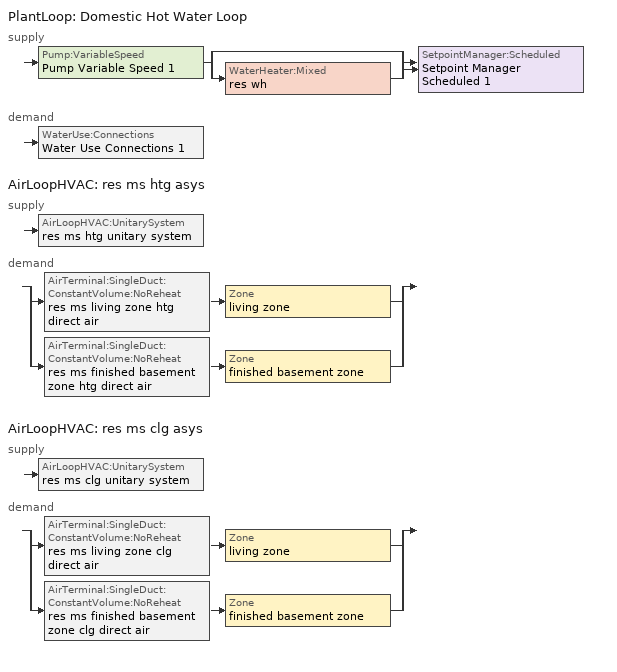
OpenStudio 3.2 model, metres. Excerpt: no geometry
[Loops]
PlantLoop 'Domestic Hot Water Loop'
 supply: Pump:VariableSpeed 'Pump Variable Speed 1' > split
  | bypass
  | WaterHeater:Mixed 'res wh'
  join > SetpointManager:Scheduled 'Setpoint Manager Scheduled 1'
 demand: WaterUse:Connections 'Water Use Connections 1'
AirLoopHVAC 'res ms htg asys'
 supply: AirLoopHVAC:UnitarySystem 'res ms htg unitary system'
 demand: split
  | AirTerminal:SingleDuct:ConstantVolume:NoReheat 'res ms living zone htg direct air' > Zone 'living zone'
  | AirTerminal:SingleDuct:ConstantVolume:NoReheat 'res ms finished basement zone htg direct air' > Zone 'finished basement zone'
AirLoopHVAC 'res ms clg asys'
 supply: AirLoopHVAC:UnitarySystem 'res ms clg unitary system'
 demand: split
  | AirTerminal:SingleDuct:ConstantVolume:NoReheat 'res ms living zone clg direct air' > Zone 'living zone'
  | AirTerminal:SingleDuct:ConstantVolume:NoReheat 'res ms finished basement zone clg direct air' > Zone 'finished basement zone'
[Sizing:Zone] Zone Cooling Design Supply Air Temperature Input Method=SupplyAirTemperature; Zone Cooling Design Supply Air Temperature {C}=14; Zone Cooling Design Supply Air Temperature Difference {deltaC}=11.11; Zone Heating Design Supply Air Temperature Input Method=SupplyAirTemperature; Zone Heating Design Supply Air Temperature {C}=40; Zone Heating Design Supply Air Temperature Difference {deltaC}=11.11; Zone Cooling Design Supply Air Humidity Ratio {kg-H2O/kg-air}=0.0085; Zone Heating Design Supply Air Humidity Ratio {kg-H2O/kg-air}=0.008; Cooling Design Air Flow Method=DesignDay; Heating Design Air Flow Method=DesignDay; Account for Dedicated Outdoor Air System=No; Dedicated Outdoor Air System Control Strategy=NeutralSupplyAir; Dedicated Outdoor Air Low Setpoint Temperature for Design {C}=autosize; Dedicated Outdoor Air High Setpoint Temperature for Design {C}=autosize
living zone; finished basement zone
[Zone equipment]
living zone: res ms living zone htg direct air, res ms living zone clg direct air
finished basement zone: res ms finished basement zone htg direct air, res ms finished basement zone clg direct air
[PlantLoop]
Domestic Hot Water Loop: Glycol Concentration=0; Maximum Loop Flow Rate {m3/s}=0.01; Plant Loop Volume {m3}=0.003; Load Distribution Scheme=Optimal
[Sizing:Plant]
Domestic Hot Water Loop: Loop Type=Heating; Design Loop Exit Temperature {C}=51.6667; Loop Design Temperature Difference {deltaC}=5.55556; Sizing Option=NonCoincident; Zone Timesteps in Averaging Window=1; Coincident Sizing Factor Mode=None
[Pump:VariableSpeed]
Pump Variable Speed 1: Rated Flow Rate {m3/s}=0.01; Rated Pump Head {Pa}=1; Rated Power Consumption {W}=0; Motor Efficiency=1; Fraction of Motor Inefficiencies to Fluid Stream=0; Coefficient 1 of the Part Load Performance Curve=0; Coefficient 2 of the Part Load Performance Curve=1; Coefficient 3 of the Part Load Performance Curve=0; Coefficient 4 of the Part Load Performance Curve=0; Pump Control Type=Intermittent; Skin Loss Radiative Fraction=0.5; Design Power Sizing Method=PowerPerFlowPerPressure; Design Electric Power per Unit Flow Rate {W/(m3/s)}=348701.1; Design Shaft Power per Unit Flow Rate per Unit Head {W-s/m3-Pa}=1.28205; Design Minimum Flow Rate Fraction=0
[SetpointManager:Scheduled]
Setpoint Manager Scheduled 1: Control Variable=Temperature; Schedule=dhw temp
[WaterHeater:Mixed]
res wh: Tank Volume {m3}=0.143846; Setpoint Temperature Schedule=WH Setpoint Temp; Deadband Temperature Difference {deltaC}=2; Maximum Temperature Limit {C}=99; Heater Control Type=Cycle; Heater Maximum Capacity {W}=11722.8; Heater Minimum Capacity {W}=0; Heater Fuel Type=NaturalGas; Heater Thermal Efficiency=0.773298; Off Cycle Parasitic Fuel Consumption Rate {W}=0; Off Cycle Parasitic Fuel Type=Electricity; Off Cycle Parasitic Heat Fraction to Tank=0; On Cycle Parasitic Fuel Consumption Rate {W}=0; On Cycle Parasitic Fuel Type=Electricity; On Cycle Parasitic Heat Fraction to Tank=0; Ambient Temperature Indicator=ThermalZone; Ambient Temperature Thermal Zone=finished basement zone; Off Cycle Loss Coefficient to Ambient Temperature {W/K}=4.15693; Off Cycle Loss Fraction to Thermal Zone=0.64; On Cycle Loss Coefficient to Ambient Temperature {W/K}=4.15693; On Cycle Loss Fraction to Thermal Zone=1; Use Side Effectiveness=1; Source Side Effectiveness=1; Use Side Design Flow Rate {m3/s}=autosize; Source Side Design Flow Rate {m3/s}=autosize; Indirect Water Heating Recovery Time {hr}=1.5; Source Side Flow Control Mode=IndirectHeatPrimarySetpoint
[WaterHeater:Sizing]
res wh: Design Mode=PeakDraw; Time Storage Can Meet Peak Draw {hr}=0.538503; Time for Tank Recovery {hr}=0; Nominal Tank Volume for Autosizing Plant Connections {m3}=1
[WaterUse:Connections]
Water Use Connections 1: Drain Water Heat Exchanger Type=None; Drain Water Heat Exchanger Destination=Plant; Water Use Equipment Name 1=res shower; Water Use Equipment Name 2=res sink; Water Use Equipment Name 3=res bath; Water Use Equipment Name 4=res shower dist; Water Use Equipment Name 5=res sink dist; Water Use Equipment Name 6=res bath dist; Water Use Equipment Name 7=res dw; Water Use Equipment Name 8=res cw
[WaterUse:Equipment:Definition]
Name | Peak Flow Rate {m3/s} | Target Temperature Schedule
res shower | 0.0176332 | fixtures temperature schedule
res sink | 0.0157378 | fixtures temperature schedule
res bath | 0.00441644 | fixtures temperature schedule
res shower dist; res sink dist; res bath dist | 0 | fixtures temperature schedule
res dw | 0.00104011 | res dw temperature schedule
res cw | 0.00629939 | res cw temperature schedule
[OtherEquipment:Definition] Design Level Calculation Method=EquipmentLevel; Fraction Radiant=0; Fraction Lost=0
Name | Design Level {W} | Fraction Latent
res shower | 507081 | 0.487197
res sink | 158036 | 0.312221
res bath | 65146.3 | 0
[EnergyManagementSystem:Sensor]
Name | Output Variable or Output Meter Index Key | Output Variable or Output Meter
res_shower_tout | res wh | Water Heater Use Side Outlet Temperature
res_ceil_fan_tin_sensor; res_af_1_tin_s | living zone | Zone Mean Air Temperature
res_af_1_tt_s | living zone | Zone Outdoor Air Drybulb Temperature
res_ds_res_ms_clg_asys_fan_rtf_s | res ms clg supply fan | Fan Runtime Fraction
res_ds_res_ms_htg_asys_fan_rtf_s | res ms htg supply fan | Fan Runtime Fraction
res_ds_res_ms_clg_asys_win_s; res_ds_res_ms_htg_asys_win_s | living zone | Zone Mean Air Humidity Ratio
[Coil:Heating:DX:MultiSpeed]
res ms htg coil: Availability Schedule=Always On Discrete; Minimum Outdoor Dry-Bulb Temperature for Compressor Operation {C}=-34.4444; Crankcase Heater Capacity {W}=0; Maximum Outdoor Dry-Bulb Temperature for Crankcase Heater Operation {C}=10; Defrost Energy Input Ratio Function of Temperature Curve=DefrostEIR; Maximum Outdoor Dry-Bulb Temperature for Defrost Operation {C}=4.44444; Defrost Strategy=ReverseCycle; Defrost Control=Timed; Defrost Time Period Fraction=0.058333; Resistive Defrost Heater Capacity {W}=autosize; Apply Part Load Fraction to Speeds Greater than 1=No; Fuel Type=Electricity; Region number for Calculating HSPF=4
[Coil:Heating:Electric]
res ms supp heater: Availability Schedule=Always On Discrete; Efficiency=1; Nominal Capacity {W}=0
[Fan:OnOff] Availability Schedule=Always On Discrete; Fan Total Efficiency=0.167946; Pressure Rise {Pa}=24.91; Maximum Flow Rate {m3/s}=autosize; Motor Efficiency=1; Motor In Airstream Fraction=1
Name | Fan Power Ratio Function of Speed Ratio Curve | Fan Efficiency Ratio Function of Speed Ratio Curve
res ms htg supply fan | res ms fan power curve | res ms fan eff curve
res ms clg supply fan | res ms fan power curve 1 | res ms fan eff curve 1
[UnitarySystemPerformance:Multispeed] Single Mode Operation=No
Name | Heating Speed Supply Air Flow Ratio 1 | Cooling Speed Supply Air Flow Ratio 1 | Heating Speed Supply Air Flow Ratio 2 | Cooling Speed Supply Air Flow Ratio 2 | Heating Speed Supply Air Flow Ratio 3 | Cooling Speed Supply Air Flow Ratio 3 | Heating Speed Supply Air Flow Ratio 4 | Cooling Speed Supply Air Flow Ratio 4
Unitary System Performance Multispeed 1 | 0.555556 | 1e-09 | 0.666667 | 1e-09 | 0.777778 | 1e-09 | 1 | 1e-09
Unitary System Performance Multispeed 2 | 1e-09 | 0.529412 | 1e-09 | 0.647059 | 1e-09 | 0.764706 | 1e-09 | 1
[AirLoopHVAC:UnitarySystem] Control Type=Load; Controlling Zone or Thermostat Location=living zone; Dehumidification Control Type=None; Availability Schedule=Always On Discrete; Fan Placement=BlowThrough; Supply Air Fan Operating Mode Schedule=Always Off Discrete; DX Heating Coil Sizing Ratio=1; Use DOAS DX Cooling Coil=No; DOAS DX Cooling Coil Leaving Minimum Air Temperature {C}=2; Latent Load Control=SensibleOnlyLoadControl; Supply Air Flow Rate During Cooling Operation {m3/s}=Autosize; Supply Air Flow Rate During Heating Operation {m3/s}=Autosize; Supply Air Flow Rate When No Cooling or Heating is Required {m3/s}=0; Maximum Supply Air Temperature {C}=93.3333; Maximum Outdoor Dry-Bulb Temperature for Supplemental Heater Operation {C}=4.44444; Maximum Cycling Rate {cycles/hr}=2.5; Heat Pump Time Constant {s}=60; Fraction of On-Cycle Power Use=0.01; Heat Pump Fan Delay Time {s}=60; Ancilliary On-Cycle Electric Power {W}=0; Ancilliary Off-Cycle Electric Power {W}=0
Name | Supply Fan | Heating Coil | Supplemental Heating Coil | Design Specification Multispeed Object | Cooling Coil
res ms htg unitary system | res ms htg supply fan | res ms htg coil | res ms supp heater | Unitary System Performance Multispeed 1
res ms clg unitary system | res ms clg supply fan |  |  | Unitary System Performance Multispeed 2 | res ms clg coil
[AirLoopHVAC] Availability Schedule=Always On Discrete; Design Supply Air Flow Rate {m3/s}=autosize; Design Return Air Flow Fraction of Supply Air Flow=1
res ms htg asys; res ms clg asys
[Sizing:System] Type of Load to Size On=Sensible; Design Outdoor Air Flow Rate {m3/s}=Autosize; Central Heating Maximum System Air Flow Ratio=0.3; Preheat Design Temperature {C}=7; Preheat Design Humidity Ratio {kg-H2O/kg-Air}=0.008; Precool Design Temperature {C}=12.8; Precool Design Humidity Ratio {kg-H2O/kg-Air}=0.008; Central Cooling Design Supply Air Temperature {C}=12.8; Central Heating Design Supply Air Temperature {C}=16.7; Sizing Option=NonCoincident; 100% Outdoor Air in Cooling=Yes; 100% Outdoor Air in Heating=Yes; Central Cooling Design Supply Air Humidity Ratio {kg-H2O/kg-Air}=0.0085; Central Heating Design Supply Air Humidity Ratio {kg-H2O/kg-Air}=0.008; Cooling Design Air Flow Method=DesignDay; Cooling Design Air Flow Rate {m3/s}=0; Heating Design Air Flow Method=DesignDay; Heating Design Air Flow Rate {m3/s}=0; System Outdoor Air Method=ZoneSum; Zone Maximum Outdoor Air Fraction=1; Cooling Supply Air Flow Rate Per Floor Area {m3/s-m2}=0.00996765; Cooling Fraction of Autosized Cooling Supply Air Flow Rate=1; Cooling Supply Air Flow Rate Per Unit Cooling Capacity {m3/s-W}=3.94755e-05; Heating Supply Air Flow Rate Per Floor Area {m3/s-m2}=0.00996765; Heating Fraction of Autosized Heating Supply Air Flow Rate=1; Heating Fraction of Autosized Cooling Supply Air Flow Rate=1; Heating Supply Air Flow Rate Per Unit Heating Capacity {m3/s-W}=3.15882e-05; Cooling Design Capacity Method=CoolingDesignCapacity; Cooling Design Capacity {W}=autosize; Cooling Design Capacity Per Floor Area {W/m2}=234.7; Fraction of Autosized Cooling Design Capacity=1; Heating Design Capacity Method=HeatingDesignCapacity; Heating Design Capacity {W}=autosize; Heating Design Capacity Per Floor Area {W/m2}=157; Fraction of Autosized Heating Design Capacity=1; Central Cooling Capacity Control Method=OnOff
res ms htg asys; res ms clg asys
[AirTerminal:SingleDuct:ConstantVolume:NoReheat] Availability Schedule=Always On Discrete; Maximum Air Flow Rate {m3/s}=AutoSize
res ms living zone htg direct air; res ms finished basement zone htg direct air; res ms living zone clg direct air; res ms finished basement zone clg direct air
[Coil:Cooling:DX:MultiSpeed:StageData] Gross Rated Total Cooling Capacity {W}=autosize; Rated Air Flow Rate {m3/s}=autosize; Rated Evaporator Fan Power Per Volume Flow Rate {W/(m3/s)}=773.3; Nominal Time for Condensate Removal to Begin {s}=1000; Ratio of Initial Moisture Evaporation Rate and Steady State Latent Capacity=1.5; Maximum Cycling Rate {cycles/hr}=3; Latent Capacity Time Constant {s}=45; Rated Waste Heat Fraction of Power Input=0.2; Waste Heat Function of Temperature Curve=ConstantBiquadratic 1; Evaporative Condenser Effectiveness=0.9; Evaporative Condenser Air Flow Rate {m3/s}=autosize; Rated Evaporative Condenser Pump Power Consumption {W}=autosize
Name | Gross Rated Sensible Heat Ratio | Gross Rated Cooling COP {W/W} | Total Cooling Capacity Function of Temperature Curve | Total Cooling Capacity Function of Flow Fraction Curve | Energy Input Ratio Function of Temperature Curve | Energy Input Ratio Function of Flow Fraction Curve | Part Load Fraction Correlation Curve
Coil Cooling DX Multi Speed Stage Data 1 | 0.862559 | 4.36175 | Cool-Cap-fT2 | Cool-Cap-fFF2 | Cool-EIR-fT2 | Cool-EIR-fFF2 | Cool-PLF-fPLR2
Coil Cooling DX Multi Speed Stage Data 2 | 0.798702 | 3.77512 | Cool-Cap-fT4 | Cool-Cap-fFF4 | Cool-EIR-fT4 | Cool-EIR-fFF4 | Cool-PLF-fPLR4
Coil Cooling DX Multi Speed Stage Data 3 | 0.757094 | 3.17313 | Cool-Cap-fT6 | Cool-Cap-fFF6 | Cool-EIR-fT6 | Cool-EIR-fFF6 | Cool-PLF-fPLR6
Coil Cooling DX Multi Speed Stage Data 4 | 0.702552 | 2.34548 | Cool-Cap-fT10 | Cool-Cap-fFF10 | Cool-EIR-fT10 | Cool-EIR-fFF10 | Cool-PLF-fPLR10
[Coil:Cooling:DX:MultiSpeed]
res ms clg coil: Condenser Type=AirCooled; Minimum Outdoor Dry-Bulb Temperature for Compressor Operation {C}=-25; Apply Part Load Fraction to Speeds Greater than 1=No; Apply Latent Degradation to Speeds Greater than 1=No; Crankcase Heater Capacity {W}=0; Maximum Outdoor Dry-Bulb Temperature for Crankcase Heater Operation {C}=10; Basin Heater Capacity {W/K}=0; Basin Heater Setpoint Temperature {C}=2; Fuel Type=Electricity; Stage 1=Coil Cooling DX Multi Speed Stage Data 1; Stage 2=Coil Cooling DX Multi Speed Stage Data 2; Stage 3=Coil Cooling DX Multi Speed Stage Data 3; Stage 4=Coil Cooling DX Multi Speed Stage Data 4
[ElectricEquipment:Definition] Design Level Calculation Method=EquipmentLevel
Name | Design Level {W} | Fraction Latent | Fraction Radiant | Fraction Lost
res dw | 136388 | 0.15 | 0.36 | 0.25
res cw | 70491.5 | 0 | 0.48 | 0.2
[EnergyManagementSystem:Subroutine]
res_ds_res_ms_clg_asys_lk_subrout: Set f_sup = 0.1499250749250749; Set f_ret = 0.0750749250749251; Set f_OA = 0.0748501498501498; Set oafrate = f_OA * res_ds_res_ms_clg_asys_AhVfr; Set suplkfrate = f_sup * res_ds_res_ms_clg_asys_AhVfr; Set retlkfrate = f_ret * res_ds_res_ms_clg_asys_AhVfr; Set res_ds_res_ms_clg_asys_AhToLiv = (@Abs (suplkfrate-retlkfrate-oafrate)); Set res_ds_res_ms_clg_asys_LivToAh = 0; Set res_ds_res_ms_clg_asys_lk_sup_fan_equiv = 0; Set res_ds_res_ms_clg_asys_lk_ret_fan_equiv = oafrate; If res_ds_res_ms_clg_asys_AhMfr>0; Set h_SA=(@HFnTdbW res_ds_res_ms_clg_asys_AhTt res_ds_res_ms_clg_asys_AhWt); Set h_AHZ=(@HFnTdbW res_ds_res_ms_clg_asys_AhT res_ds_res_ms_clg_asys_AhW); Set h_RA=(@HFnTdbW res_ds_res_ms_clg_asys_RaT res_ds_res_ms_clg_asys_RaW); Set h_fg=(@HfgAirFnWTdb res_ds_res_ms_clg_asys_AhWt res_ds_res_ms_clg_asys_AhTt); Set SALkQtot=f_sup*res_ds_res_ms_clg_asys_AhMfr*(h_RA-h_SA); Set temp1=h_fg*(res_ds_res_ms_clg_asys_RaW-res_ds_res_ms_clg_asys_AhWt); Set res_ds_res_ms_clg_asys_SupLatLkToLv = f_sup*res_ds_res_ms_clg_asys_AhMfr*temp1; Set res_ds_res_ms_clg_asys_SupSLkToLv = SALkQtot-res_ds_res_ms_clg_asys_SupLatLkToLv; Set eTm=(res_ds_res_ms_clg_asys_FanRtf/(res_ds_res_ms_clg_asys_AhMfr*1006.0))*213.889; Set eTm=0-eTm; Set temp4=res_ds_res_ms_clg_asys_AhT; Set tsup=temp4+((res_ds_res_ms_clg_asys_AhTt-res_ds_res_ms_clg_asys_AhT)*(@Exp eTm)); Set temp5=tsup-res_ds_res_ms_clg_asys_AhTt; Set res_ds_res_ms_clg_asys_SupDCnToLv = res_ds_res_ms_clg_asys_AhMfr*1006.0*temp5; Set res_ds_res_ms_clg_asys_SupDCnToAh = 0-res_ds_res_ms_clg_asys_SupDCnToLv; Set eTm=(res_ds_res_ms_clg_asys_FanRtf/(res_ds_res_ms_clg_asys_AhMfr*1006.0))*158.436; Set eTm=0-eTm; Set temp6=res_ds_res_ms_clg_asys_AhT; Set tret=temp6+((res_ds_res_ms_clg_asys_RaT-res_ds_res_ms_clg_asys_AhT)*(@Exp eTm)); Set temp7=tret-res_ds_res_ms_clg_asys_RaT; Set res_ds_res_ms_clg_asys_RetDCnToPl=res_ds_res_ms_clg_asys_AhMfr*1006.0*temp7; Set res_ds_res_ms_clg_asys_RetDCnToAh=0-res_ds_res_ms_clg_asys_RetDCnToPl; Set res_ds_res_ms_clg_asys_RetLatLk=0; Set temp2=(res_ds_res_ms_clg_asys_AhT-res_ds_res_ms_clg_asys_RaT); Set res_ds_res_ms_clg_asys_RetSLk=f_ret*res_ds_res_ms_clg_asys_AhMfr*1006.0*temp2; Set QtLkToAHZn=f_sup*res_ds_res_ms_clg_asys_AhMfr*(h_SA-h_AHZ); Set temp3=(res_ds_res_ms_clg_asys_AhWt-res_ds_res_ms_clg_asys_AhW); Set res_ds_res_ms_clg_asys_SupLatLkToAh=f_sup*res_ds_res_ms_clg_asys_AhMfr*h_fg; Set res_ds_res_ms_clg_asys_SupLatLkToAh=res_ds_res_ms_clg_asys_SupLatLkToAh*temp3; Set res_ds_res_ms_clg_asys_SupSLkToAh=QtLkToAHZn-res_ds_res_ms_clg_asys_SupLatLkToAh; Else; Set res_ds_res_ms_clg_asys_SupLatLkToLv=0; Set res_ds_res_ms_clg_asys_SupSLkToLv=0; Set res_ds_res_ms_clg_asys_SupDCnToLv=0; Set res_ds_res_ms_clg_asys_SupDCnToAh=0; Set res_ds_res_ms_clg_asys_RetDCnToPl=0; Set res_ds_res_ms_clg_asys_RetDCnToAh=0; Set res_ds_res_ms_clg_asys_RetLatLk=0; Set res_ds_res_ms_clg_asys_RetSLk=0; Set res_ds_res_ms_clg_asys_SupLatLkToAh=0; Set res_ds_res_ms_clg_asys_SupSLkToAh=0; EndIf
res_ds_res_ms_htg_asys_lk_subrout: Set f_sup = 0.1499250749250749; Set f_ret = 0.0750749250749251; Set f_OA = 0.0748501498501498; Set oafrate = f_OA * res_ds_res_ms_htg_asys_AhVfr; Set suplkfrate = f_sup * res_ds_res_ms_htg_asys_AhVfr; Set retlkfrate = f_ret * res_ds_res_ms_htg_asys_AhVfr; Set res_ds_res_ms_htg_asys_AhToLiv = (@Abs (suplkfrate-retlkfrate-oafrate)); Set res_ds_res_ms_htg_asys_LivToAh = 0; Set res_ds_res_ms_htg_asys_lk_sup_fan_equiv = 0; Set res_ds_res_ms_htg_asys_lk_ret_fan_equiv = oafrate; If res_ds_res_ms_htg_asys_AhMfr>0; Set h_SA=(@HFnTdbW res_ds_res_ms_htg_asys_AhTt res_ds_res_ms_htg_asys_AhWt); Set h_AHZ=(@HFnTdbW res_ds_res_ms_htg_asys_AhT res_ds_res_ms_htg_asys_AhW); Set h_RA=(@HFnTdbW res_ds_res_ms_htg_asys_RaT res_ds_res_ms_htg_asys_RaW); Set h_fg=(@HfgAirFnWTdb res_ds_res_ms_htg_asys_AhWt res_ds_res_ms_htg_asys_AhTt); Set SALkQtot=f_sup*res_ds_res_ms_htg_asys_AhMfr*(h_RA-h_SA); Set temp1=h_fg*(res_ds_res_ms_htg_asys_RaW-res_ds_res_ms_htg_asys_AhWt); Set res_ds_res_ms_htg_asys_SupLatLkToLv = f_sup*res_ds_res_ms_htg_asys_AhMfr*temp1; Set res_ds_res_ms_htg_asys_SupSLkToLv = SALkQtot-res_ds_res_ms_htg_asys_SupLatLkToLv; Set eTm=(res_ds_res_ms_htg_asys_FanRtf/(res_ds_res_ms_htg_asys_AhMfr*1006.0))*213.889; Set eTm=0-eTm; Set temp4=res_ds_res_ms_htg_asys_AhT; Set tsup=temp4+((res_ds_res_ms_htg_asys_AhTt-res_ds_res_ms_htg_asys_AhT)*(@Exp eTm)); Set temp5=tsup-res_ds_res_ms_htg_asys_AhTt; Set res_ds_res_ms_htg_asys_SupDCnToLv = res_ds_res_ms_htg_asys_AhMfr*1006.0*temp5; Set res_ds_res_ms_htg_asys_SupDCnToAh = 0-res_ds_res_ms_htg_asys_SupDCnToLv; Set eTm=(res_ds_res_ms_htg_asys_FanRtf/(res_ds_res_ms_htg_asys_AhMfr*1006.0))*158.436; Set eTm=0-eTm; Set temp6=res_ds_res_ms_htg_asys_AhT; Set tret=temp6+((res_ds_res_ms_htg_asys_RaT-res_ds_res_ms_htg_asys_AhT)*(@Exp eTm)); Set temp7=tret-res_ds_res_ms_htg_asys_RaT; Set res_ds_res_ms_htg_asys_RetDCnToPl=res_ds_res_ms_htg_asys_AhMfr*1006.0*temp7; Set res_ds_res_ms_htg_asys_RetDCnToAh=0-res_ds_res_ms_htg_asys_RetDCnToPl; Set res_ds_res_ms_htg_asys_RetLatLk=0; Set temp2=(res_ds_res_ms_htg_asys_AhT-res_ds_res_ms_htg_asys_RaT); Set res_ds_res_ms_htg_asys_RetSLk=f_ret*res_ds_res_ms_htg_asys_AhMfr*1006.0*temp2; Set QtLkToAHZn=f_sup*res_ds_res_ms_htg_asys_AhMfr*(h_SA-h_AHZ); Set temp3=(res_ds_res_ms_htg_asys_AhWt-res_ds_res_ms_htg_asys_AhW); Set res_ds_res_ms_htg_asys_SupLatLkToAh=f_sup*res_ds_res_ms_htg_asys_AhMfr*h_fg; Set res_ds_res_ms_htg_asys_SupLatLkToAh=res_ds_res_ms_htg_asys_SupLatLkToAh*temp3; Set res_ds_res_ms_htg_asys_SupSLkToAh=QtLkToAHZn-res_ds_res_ms_htg_asys_SupLatLkToAh; Else; Set res_ds_res_ms_htg_asys_SupLatLkToLv=0; Set res_ds_res_ms_htg_asys_SupSLkToLv=0; Set res_ds_res_ms_htg_asys_SupDCnToLv=0; Set res_ds_res_ms_htg_asys_SupDCnToAh=0; Set res_ds_res_ms_htg_asys_RetDCnToPl=0; Set res_ds_res_ms_htg_asys_RetDCnToAh=0; Set res_ds_res_ms_htg_asys_RetLatLk=0; Set res_ds_res_ms_htg_asys_RetSLk=0; Set res_ds_res_ms_htg_asys_SupLatLkToAh=0; Set res_ds_res_ms_htg_asys_SupSLkToAh=0; EndIf
[Schedule:Constant]
Name | Value
dhw temp; WH Setpoint Temp | 51.6667
fixtures temperature schedule | 43.3333
Always On Discrete | 1
Always Off Discrete | 0
res dw temperature schedule; res cw temperature schedule | 52.666
[Curve:Biquadratic]
Name | Coefficient1 Constant | Coefficient2 x | Coefficient3 x**2 | Coefficient4 y | Coefficient5 y**2 | Coefficient6 x*y | Minimum Value of x | Maximum Value of x | Minimum Value of y | Maximum Value of y
DefrostEIR | 0.1528 | 0 | 0 | 0 | 0 | 0 | -100 | 100 | -100 | 100
ConstantBiquadratic 1 | 1 | 0 | 0 | 0 | 0 | 0 | -100 | 100 | -100 | 100
Cool-Cap-fT2; Cool-Cap-fT4; Cool-Cap-fT6; Cool-Cap-fT10 | 1.00899 | 0.00651275 | 0 | 0.00391757 | -0.000222647 | 0 | 13.88 | 23.88 | 18.33 | 51.66
Cool-EIR-fT2; Cool-EIR-fT4; Cool-EIR-fT6; Cool-EIR-fT10 | 0.429214 | -0.00360484 | 4.57832e-05 | 0.0264909 | -0.000159212 | -0.000159063 | 13.88 | 23.88 | 18.33 | 51.66
[Curve:Quadratic] Coefficient3 x**2=0; Minimum Value of x=0
Name | Coefficient1 Constant | Coefficient2 x | Maximum Value of x | Minimum Curve Output | Maximum Curve Output
Cool-PLF-fPLR2; Cool-PLF-fPLR4; Cool-PLF-fPLR6; Cool-PLF-fPLR10 | 0.75 | 0.25 | 1 | 0.7 | 1
Cool-Cap-fFF2; Cool-EIR-fFF2; Cool-Cap-fFF4; Cool-EIR-fFF4; Cool-Cap-fFF6; Cool-EIR-fFF6; Cool-Cap-fFF10; Cool-EIR-fFF10 | 1 | 0 | 2 | 0 | 2
[Curve:Exponent] Coefficient1 Constant=0; Coefficient2 Constant=1; Coefficient3 Constant=3; Minimum Value of x=-100; Maximum Value of x=100
res ms fan power curve; res ms fan power curve 1
[Curve:Cubic] Coefficient1 Constant=0; Coefficient2 x=1; Coefficient3 x**2=0; Coefficient4 x**3=0; Minimum Value of x=0; Maximum Value of x=1; Minimum Curve Output=0.01; Maximum Curve Output=1
res ms fan eff curve; res ms fan eff curve 1
